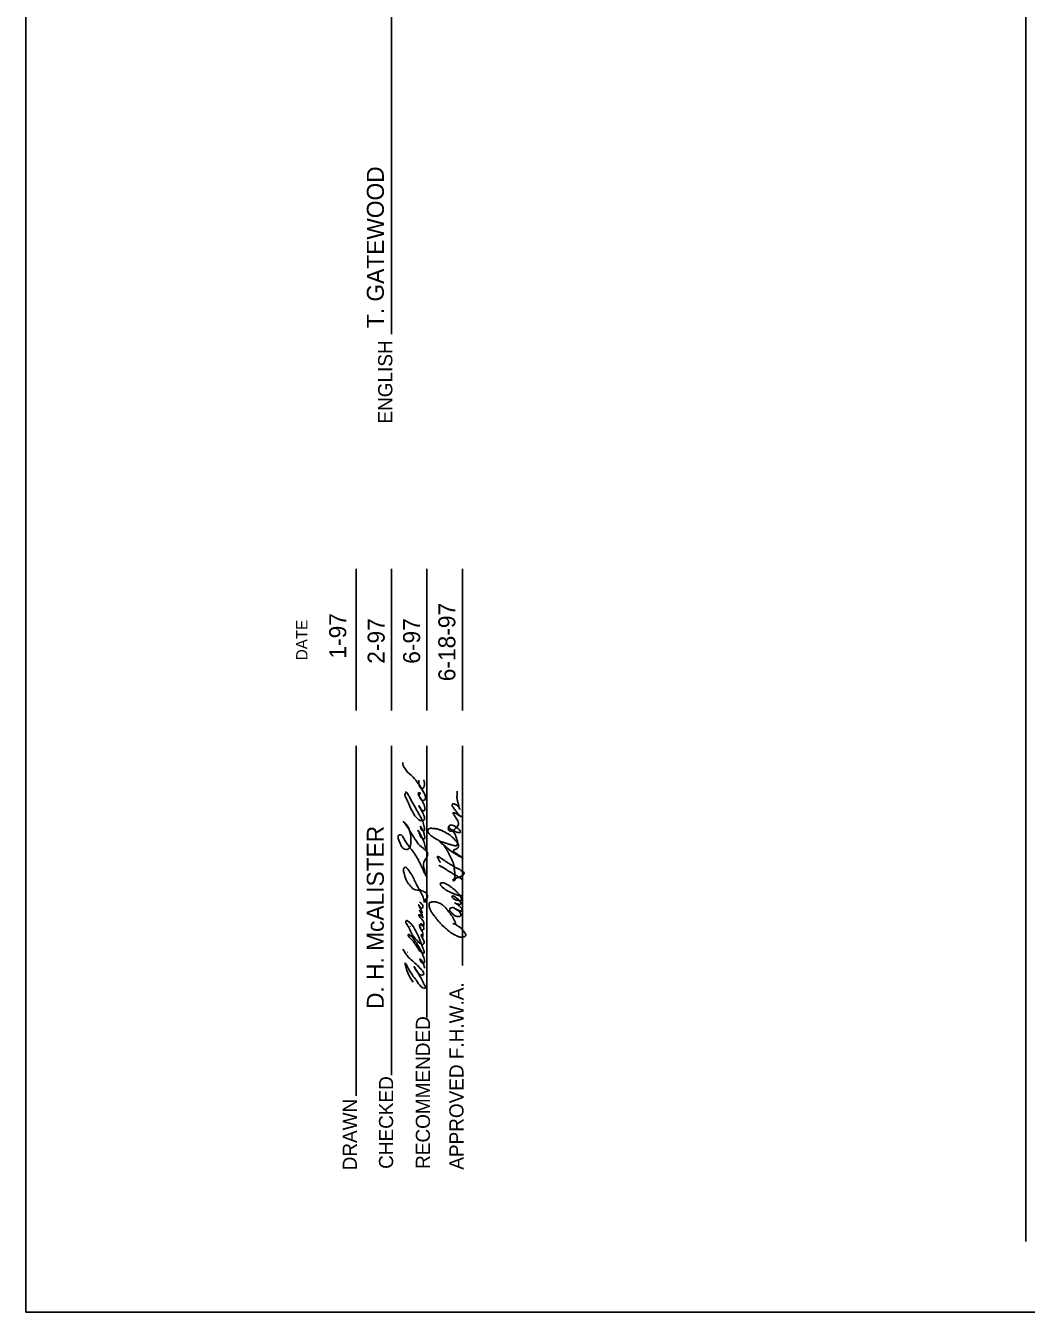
# Model space of a CAD drawing. Extents: x 1000 to 1036.4, y 1000 to 1022.
# Drawn here: x 1000 to 1007.06, y 1000 to 1009.08 of the extents above; entities that cross this region are included whole.
import ezdxf

# ---------------------------------------------------------------- set-up
doc = ezdxf.new("R2010")
doc.units = 0
for name, color, linetype in [('Level 1', 7, 'Continuous'), ('Level 10', 7, 'Continuous'), ('Level 15', 7, 'Continuous')]:
    doc.layers.add(name, color=color, linetype=linetype)

msp = doc.modelspace()

# ---------------------------------------------------------------- linework, layer by layer
at = {"layer": 'Level 1'}
msp.add_line((1007.0575, 1000.5), (1007.0575, 1021.5), dxfattribs=at)
msp.add_lwpolyline([(1000, 1000), (1036, 1000), (1036, 1022), (1000, 1022), (1000, 1000)], dxfattribs=at)
at = {"layer": 'Level 10'}
for p, q in [((1002.5808, 1006.9031), (1002.5808, 1009.2688)), ((1002.3308, 1004.248), (1002.3308, 1005.248)), ((1002.5808, 1004.248), (1002.5808, 1005.248)), ((1002.8308, 1004.248), (1002.8308, 1005.248)), ((1003.0808, 1004.248), (1003.0808, 1005.248)), ((1002.3308, 1001.528), (1002.3308, 1003.998)), ((1002.5808, 1001.6725), (1002.5808, 1003.998)), ((1002.8308, 1002.0813), (1002.8308, 1003.998)), ((1003.0808, 1002.448), (1003.0808, 1003.998))]:
    msp.add_line(p, q, dxfattribs=at)
for centre, radius, start, end in [((1003.0278, 1003.45), 0.0261, 315.21512, 23.52301), ((1003.0019, 1003.4156), 0.0203, 139.80094, 313.57063), ((1002.9203, 1003.3151), 0.1235, 9.74633, 52.36177), ((1002.9413, 1003.505), 0.1281, 305.58803, 325.04352), ((1003.0053, 1003.3161), 0.0418, 332.34315, 28.42224), ((1002.9446, 1003.16), 0.0716, 14.31691, 33.49841), ((1003.0107, 1002.8376), 0.0191, 72.68452, 109.45048)]:
    msp.add_arc(centre, radius, start, end, dxfattribs=at)
for points in [[(1002.8233, 1003.2712), (1002.7955, 1003.3532), (1002.768, 1003.4018), (1002.7802, 1003.3732), (1002.796, 1003.346), (1002.8123, 1003.3403), (1002.812, 1003.3737), (1002.7933, 1003.4177), (1002.7848, 1003.4305), (1002.7875, 1003.4145), (1002.7995, 1003.3997), (1002.811, 1003.3982), (1002.8135, 1003.4145), (1002.8048, 1003.4538), (1002.7647, 1003.5333), (1002.7608, 1003.5398), (1002.7085, 1003.6362), (1002.694, 1003.6607), (1002.6862, 1003.6678), (1002.6768, 1003.6593), (1002.684, 1003.6278), (1002.7303, 1003.5288), (1002.7658, 1003.4833), (1002.7842, 1003.4712), (1002.7985, 1003.4697), (1002.811, 1003.4755), (1002.811, 1003.5005), (1002.7937, 1003.5415), (1002.7743, 1003.5763), (1002.7938, 1003.5453), (1002.8113, 1003.5398), (1002.8155, 1003.5492), (1002.8063, 1003.5908), (1002.7898, 1003.6223), (1002.7712, 1003.6515), (1002.7713, 1003.6652), (1002.7843, 1003.6647), (1002.7772, 1003.6528), (1002.7827, 1003.6302), (1002.7885, 1003.6197), (1002.8083, 1003.6118), (1002.8197, 1003.627), (1002.8153, 1003.6545), (1002.7887, 1003.7048), (1002.7112, 1003.7975), (1002.7073, 1003.8007), (1002.6708, 1003.844), (1002.6617, 1003.8648), (1002.6608, 1003.8797)], [(1002.7732, 1003.7557), (1002.7822, 1003.7067), (1002.7925, 1003.6972), (1002.8043, 1003.6982), (1002.812, 1003.7128), (1002.8095, 1003.7567)], [(1003.0517, 1003.4603), (1003.046, 1003.473), (1003.0413, 1003.4802), (1003.0373, 1003.4865), (1003.033, 1003.4933), (1003.0277, 1003.502), (1003.0223, 1003.509), (1003.0173, 1003.5155), (1003.0158, 1003.5245), (1003.0252, 1003.5248), (1003.0342, 1003.5212), (1003.041, 1003.5172), (1003.0488, 1003.5127), (1003.0593, 1003.5063), (1003.0665, 1003.5022), (1003.073, 1003.4982), (1003.0665, 1003.5043), (1003.06, 1003.5093), (1003.0525, 1003.517), (1003.0432, 1003.5282), (1003.0367, 1003.536), (1003.0295, 1003.545), (1003.0237, 1003.5528), (1003.0162, 1003.5645), (1003.0115, 1003.5705), (1003.0093, 1003.579), (1003.0112, 1003.5867), (1003.019, 1003.5887), (1003.028, 1003.587), (1003.0382, 1003.5803), (1003.0445, 1003.5758), (1003.0543, 1003.5688), (1003.0593, 1003.56), (1003.0637, 1003.5507), (1003.0582, 1003.56), (1003.0557, 1003.5685), (1003.0543, 1003.5788), (1003.0525, 1003.5883), (1003.05, 1003.5977), (1003.0472, 1003.6075), (1003.0442, 1003.6158), (1003.0432, 1003.627), (1003.0428, 1003.6347), (1003.0432, 1003.6448), (1003.0438, 1003.6677), (1003.0438, 1003.6777)], [(1002.8253, 1003.0773), (1002.7823, 1003.1678), (1002.736, 1003.2477), (1002.6737, 1003.3333), (1002.6377, 1003.3698), (1002.63, 1003.365), (1002.6287, 1003.3433), (1002.6462, 1003.298), (1002.659, 1003.2777), (1002.6723, 1003.2683), (1002.6923, 1003.2667), (1002.706, 1003.2752), (1002.7178, 1003.3223), (1002.7172, 1003.3593), (1002.7062, 1003.4042), (1002.7047, 1003.4103), (1002.6885, 1003.4398), (1002.6643, 1003.4628), (1002.6763, 1003.4472), (1002.7318, 1003.3622), (1002.7912, 1003.2863), (1002.8362, 1003.2317), (1002.8268, 1003.2067), (1002.8095, 1003.1763), (1002.8133, 1003.1233), (1002.825, 1003.075)], [(1003.0043, 1003.1995), (1003.0022, 1003.2037), (1002.9983, 1003.2113), (1002.9947, 1003.2182), (1002.9907, 1003.2258), (1002.9872, 1003.233), (1002.9822, 1003.2433), (1002.9775, 1003.2522), (1002.9725, 1003.2605), (1002.9688, 1003.2678), (1002.9648, 1003.2743), (1002.9595, 1003.2823), (1002.9545, 1003.2898), (1002.9473, 1003.2988), (1002.9405, 1003.3067), (1002.9353, 1003.3123), (1002.9297, 1003.3173), (1002.9232, 1003.3222), (1002.929, 1003.314), (1002.9365, 1003.3067), (1002.944, 1003.3012), (1002.9537, 1003.2942), (1002.9598, 1003.2895), (1002.9673, 1003.2833), (1002.9747, 1003.2773), (1002.9825, 1003.2702), (1002.9897, 1003.2642), (1002.9983, 1003.2577), (1003.0047, 1003.253), (1003.0123, 1003.248), (1003.0192, 1003.2435), (1003.027, 1003.2378), (1003.0353, 1003.2325), (1003.0447, 1003.2277), (1003.0537, 1003.222), (1003.063, 1003.2173), (1003.0705, 1003.2138), (1003.0783, 1003.2102), (1003.0863, 1003.2055), (1003.0792, 1003.2105), (1003.0712, 1003.2153), (1003.0627, 1003.2213), (1003.055, 1003.2263), (1003.0457, 1003.2328), (1003.0382, 1003.2372), (1003.031, 1003.2428), (1003.0235, 1003.248), (1003.0173, 1003.2547), (1003.0195, 1003.2625), (1003.0267, 1003.2655), (1003.0347, 1003.269), (1003.044, 1003.2742), (1003.0508, 1003.2802), (1003.0537, 1003.2872), (1003.054, 1003.2957), (1003.0508, 1003.3067), (1003.0428, 1003.3185), (1003.0378, 1003.3248), (1003.0307, 1003.3327), (1003.0257, 1003.3383), (1003.0192, 1003.3447), (1003.013, 1003.3508), (1003.0067, 1003.3565), (1003.0005, 1003.3615), (1002.9868, 1003.3717), (1002.9788, 1003.377), (1002.97, 1003.3825), (1002.9627, 1003.3865), (1002.9545, 1003.3905), (1002.9433, 1003.396), (1002.9365, 1003.3993), (1002.9287, 1003.4027), (1002.9203, 1003.4058), (1002.911, 1003.4092), (1002.902, 1003.4115), (1002.892, 1003.4128), (1002.8818, 1003.414), (1002.8725, 1003.415), (1002.8632, 1003.4157), (1002.8557, 1003.4157), (1002.8453, 1003.4127), (1002.8388, 1003.406), (1002.838, 1003.3975), (1002.8388, 1003.3892), (1002.8435, 1003.3805), (1002.8488, 1003.374), (1002.855, 1003.368), (1002.861, 1003.3635), (1002.8682, 1003.3578)], [(1002.9865, 1003.4278), (1002.9923, 1003.4157), (1002.995, 1003.4135), (1003.0052, 1003.4058), (1003.0117, 1003.4017), (1003.0192, 1003.3973), (1003.026, 1003.394), (1003.0343, 1003.3905), (1003.0422, 1003.3882), (1003.0497, 1003.3862), (1003.0598, 1003.3848), (1003.0677, 1003.3868), (1003.0648, 1003.3958), (1003.0602, 1003.4033), (1003.054, 1003.412), (1003.0478, 1003.4172), (1003.0403, 1003.4235), (1003.031, 1003.429), (1003.0228, 1003.4333), (1003.0148, 1003.436), (1003.007, 1003.4383), (1002.9983, 1003.439), (1002.9905, 1003.4357), (1002.9862, 1003.4283)], [(1002.8682, 1003.3578), (1002.8747, 1003.3535), (1002.8815, 1003.3488), (1002.8898, 1003.344), (1002.897, 1003.34), (1002.9067, 1003.3338), (1002.9175, 1003.3285), (1002.9278, 1003.3238), (1002.9405, 1003.319), (1002.9502, 1003.3157), (1002.958, 1003.313), (1002.966, 1003.3107), (1002.9753, 1003.3075), (1002.9828, 1003.3045), (1002.9915, 1003.3018), (1003.0027, 1003.2993), (1003.013, 1003.296), (1003.0213, 1003.294), (1003.0295, 1003.2927), (1003.0385, 1003.2927), (1003.0423, 1003.2967)], [(1002.9267, 1003.1737), (1002.9217, 1003.1817), (1002.9178, 1003.1883), (1002.9142, 1003.1955), (1002.9102, 1003.2022), (1002.9052, 1003.209), (1002.9045, 1003.2177), (1002.9145, 1003.2153), (1002.9257, 1003.2082), (1002.9332, 1003.2035), (1002.94, 1003.1985), (1002.948, 1003.1933), (1002.9548, 1003.1887), (1002.9648, 1003.1808), (1002.9763, 1003.1738), (1002.9875, 1003.1667), (1002.9983, 1003.1597), (1003.0062, 1003.1548), (1003.0142, 1003.1502), (1003.022, 1003.1448), (1003.0345, 1003.1377), (1003.0413, 1003.1343), (1003.0487, 1003.131), (1003.0583, 1003.1265), (1003.0658, 1003.1222), (1003.0752, 1003.1155), (1003.083, 1003.1113), (1003.0917, 1003.105), (1003.0928, 1003.0955), (1003.0877, 1003.0872), (1003.0812, 1003.0808), (1003.0737, 1003.0775), (1003.0665, 1003.0748), (1003.0578, 1003.0718), (1003.0485, 1003.0685), (1003.041, 1003.0662), (1003.032, 1003.0632), (1003.0238, 1003.0598), (1003.0152, 1003.0548), (1003.0155, 1003.047), (1003.0238, 1003.046), (1003.0292, 1003.0543), (1003.0292, 1003.0638), (1003.0285, 1003.0758), (1003.0277, 1003.0873), (1003.0273, 1003.0987), (1003.0267, 1003.1072), (1003.026, 1003.1148), (1003.0248, 1003.123), (1003.0238, 1003.1313), (1003.023, 1003.1408), (1003.022, 1003.1502), (1003.0198, 1003.1595), (1003.0177, 1003.1667), (1003.0152, 1003.175), (1003.014, 1003.1777)], [(1002.812, 1002.8927), (1002.8043, 1002.9287), (1002.788, 1002.9623), (1002.7457, 1003.0433), (1002.7033, 1003.1177), (1002.6733, 1003.1403), (1002.6653, 1003.1213), (1002.6695, 1003.0997), (1002.684, 1003.0512), (1002.7073, 1003.0163), (1002.7387, 1002.9862), (1002.7872, 1002.9765), (1002.8198, 1002.962), (1002.8348, 1002.93), (1002.828, 1002.922), (1002.8238, 1002.918), (1002.8175, 1002.8922)], [(1002.9142, 1003.1565), (1002.9225, 1003.1512), (1002.9307, 1003.1467), (1002.9383, 1003.1423), (1002.9452, 1003.1388), (1002.9527, 1003.1338), (1002.9595, 1003.1292), (1002.967, 1003.1242), (1002.9748, 1003.1193), (1002.9832, 1003.114), (1002.9903, 1003.1097), (1002.9978, 1003.1052), (1003.0058, 1003.1012), (1003.0123, 1003.0972), (1003.0205, 1003.0923), (1003.0277, 1003.0883), (1003.0353, 1003.0837), (1003.0425, 1003.0802), (1003.0493, 1003.0752), (1003.0587, 1003.0688), (1003.068, 1003.0633), (1003.0745, 1003.059), (1003.0817, 1003.0533)], [(1003.0325, 1002.8475), (1003.0338, 1002.847), (1003.042, 1002.843), (1003.0517, 1002.8383), (1003.0593, 1002.835), (1003.0678, 1002.8322), (1003.0772, 1002.8318), (1003.0802, 1002.8388), (1003.0762, 1002.848), (1003.0712, 1002.8557), (1003.0658, 1002.861), (1003.059, 1002.8675), (1003.0497, 1002.8748), (1003.042, 1002.88), (1003.0352, 1002.885), (1003.0277, 1002.8897), (1003.0358, 1002.884), (1003.0453, 1002.8817), (1003.0557, 1002.8793), (1003.065, 1002.8785), (1003.0715, 1002.883), (1003.0708, 1002.8913), (1003.0665, 1002.9), (1003.061, 1002.9058), (1003.0538, 1002.9135), (1003.0453, 1002.92), (1003.036, 1002.9273), (1003.0283, 1002.9325), (1003.0208, 1002.9372), (1003.0133, 1002.9392), (1003.0078, 1002.9335), (1003.013, 1002.9247), (1003.0202, 1002.9187), (1003.0292, 1002.913), (1003.0377, 1002.9095), (1003.046, 1002.9082), (1003.0535, 1002.9072), (1003.0625, 1002.9068), (1003.0718, 1002.9075), (1003.0752, 1002.9148), (1003.0743, 1002.9225), (1003.0708, 1002.9307), (1003.0658, 1002.938), (1003.0612, 1002.9438), (1003.0547, 1002.9522), (1003.046, 1002.9613), (1003.0403, 1002.9677), (1003.0335, 1002.9745), (1003.027, 1002.9815), (1003.0198, 1002.9872), (1003.0133, 1002.992), (1003.0058, 1002.998), (1002.9978, 1003.0037), (1002.9897, 1003.0102), (1002.982, 1003.0152), (1002.9738, 1003.0202), (1002.9648, 1003.024), (1002.9543, 1003.0283), (1002.9432, 1003.0307), (1002.935, 1003.0308), (1002.9263, 1003.0285), (1002.9257, 1003.0197), (1002.9303, 1003.01), (1002.9357, 1003.0042), (1002.9415, 1002.9988), (1002.9487, 1002.993), (1002.9555, 1002.988), (1002.9652, 1002.981), (1002.9767, 1002.9738), (1002.9848, 1002.9695), (1002.9943, 1002.9652), (1003.0028, 1002.9613), (1003.0115, 1002.9577), (1003.0183, 1002.9543), (1003.028, 1002.9502), (1003.0352, 1002.9475), (1003.0428, 1002.9455), (1003.0507, 1002.9432), (1003.0597, 1002.9415), (1003.0687, 1002.9407), (1003.0777, 1002.9403), (1003.0862, 1002.9417)], [(1002.8167, 1002.4283), (1002.7983, 1002.4753), (1002.7862, 1002.4915), (1002.7823, 1002.4938), (1002.8048, 1002.4625), (1002.8128, 1002.4675), (1002.813, 1002.4853), (1002.789, 1002.5527), (1002.7447, 1002.624), (1002.7048, 1002.6655), (1002.7005, 1002.6668), (1002.699, 1002.6587), (1002.7072, 1002.6462), (1002.7695, 1002.5663), (1002.7928, 1002.5395), (1002.8093, 1002.5353), (1002.804, 1002.5663), (1002.802, 1002.572), (1002.7728, 1002.6468), (1002.7352, 1002.7202), (1002.6932, 1002.7627), (1002.6868, 1002.7643), (1002.682, 1002.7582), (1002.688, 1002.7408), (1002.7293, 1002.6625), (1002.7737, 1002.6108), (1002.7977, 1002.5968), (1002.8055, 1002.598), (1002.8095, 1002.6017), (1002.8027, 1002.6368), (1002.7895, 1002.6647), (1002.7897, 1002.6605), (1002.7988, 1002.65), (1002.8027, 1002.6622), (1002.789, 1002.7042), (1002.7782, 1002.7357), (1002.7972, 1002.6968), (1002.8067, 1002.701), (1002.8023, 1002.7285), (1002.795, 1002.7383), (1002.787, 1002.7423), (1002.8027, 1002.7268), (1002.8082, 1002.7513), (1002.7762, 1002.7963), (1002.7732, 1002.8048), (1002.7822, 1002.806), (1002.8025, 1002.7845), (1002.794, 1002.8098), (1002.7922, 1002.8145), (1002.7785, 1002.8348), (1002.7962, 1002.82), (1002.7875, 1002.8432), (1002.7727, 1002.8763), (1002.785, 1002.8547), (1002.7968, 1002.851), (1002.8023, 1002.8592), (1002.7937, 1002.8823), (1002.778, 1002.8973)], [(1003.014, 1002.7452), (1003.0167, 1002.7442), (1003.0247, 1002.7402), (1003.0352, 1002.7358), (1003.042, 1002.7308), (1003.05, 1002.7263), (1003.0582, 1002.7213), (1003.066, 1002.7157), (1003.0733, 1002.7092), (1003.0793, 1002.7035), (1003.0847, 1002.697), (1003.0908, 1002.6897), (1003.0967, 1002.6813), (1003.1013, 1002.6742), (1003.1045, 1002.6665), (1003.1038, 1002.6577), (1003.0973, 1002.6513), (1003.089, 1002.6487), (1003.0805, 1002.648), (1003.0718, 1002.648), (1003.0643, 1002.6483), (1003.0553, 1002.6508), (1003.046, 1002.6542), (1003.0383, 1002.6575), (1003.0247, 1002.6647), (1003.0175, 1002.6687), (1003.0085, 1002.6737), (1003.0013, 1002.6782), (1002.9935, 1002.6845), (1002.9863, 1002.6903), (1002.9773, 1002.6963), (1002.968, 1002.7057), (1002.9612, 1002.7115), (1002.9525, 1002.7188), (1002.946, 1002.7243), (1002.9392, 1002.7307), (1002.9335, 1002.738), (1002.9252, 1002.7465), (1002.919, 1002.7533), (1002.9112, 1002.7612), (1002.9063, 1002.7677), (1002.8987, 1002.7762), (1002.8928, 1002.7842), (1002.8882, 1002.7907), (1002.881, 1002.7992), (1002.8747, 1002.8075), (1002.8687, 1002.8163), (1002.8635, 1002.8247), (1002.8588, 1002.8333), (1002.8542, 1002.8435), (1002.8502, 1002.853), (1002.848, 1002.8598), (1002.8468, 1002.8703), (1002.8462, 1002.8782), (1002.8477, 1002.8875), (1002.853, 1002.8932), (1002.8605, 1002.8955), (1002.8692, 1002.8978), (1002.8785, 1002.8978), (1002.8865, 1002.8978), (1002.899, 1002.8952), (1002.9065, 1002.893), (1002.9195, 1002.8877), (1002.9328, 1002.8808), (1002.9397, 1002.8765), (1002.953, 1002.865), (1002.9568, 1002.8617), (1002.9633, 1002.854), (1002.968, 1002.8472), (1002.973, 1002.8408), (1002.9785, 1002.8347), (1002.9838, 1002.8267), (1002.9912, 1002.8185), (1002.9963, 1002.8108), (1003.0022, 1002.8038), (1003.0105, 1002.7938), (1003.0133, 1002.7897), (1003.0172, 1002.7818), (1003.0218, 1002.7728), (1003.0252, 1002.7642), (1003.0283, 1002.7582), (1003.0317, 1002.7477), (1003.0327, 1002.7388), (1003.0328, 1002.7363)], [(1003.0047, 1002.8557), (1002.9973, 1002.8535), (1002.9932, 1002.8487), (1002.9907, 1002.841), (1002.9935, 1002.8318), (1002.9987, 1002.8258), (1003.0058, 1002.8183), (1003.013, 1002.811), (1003.0195, 1002.806), (1003.0255, 1002.8012), (1003.0338, 1002.7965), (1003.0417, 1002.7942), (1003.0565, 1002.793), (1003.0658, 1002.795), (1003.0705, 1002.8028), (1003.069, 1002.8118), (1003.0662, 1002.8193), (1003.0608, 1002.8267), (1003.0537, 1002.8335), (1003.0468, 1002.8385), (1003.0392, 1002.8435), (1003.0313, 1002.8485), (1003.0217, 1002.8537), (1003.0165, 1002.8558)], [(1002.7333, 1002.33), (1002.6958, 1002.3957), (1002.677, 1002.4642), (1002.7138, 1002.402), (1002.7655, 1002.3292), (1002.8027, 1002.29), (1002.8193, 1002.287), (1002.8143, 1002.3092), (1002.7795, 1002.375), (1002.7397, 1002.4398), (1002.7635, 1002.3993), (1002.7945, 1002.3797), (1002.8072, 1002.3837), (1002.7988, 1002.4098), (1002.7763, 1002.4358), (1002.7727, 1002.4398), (1002.7018, 1002.5048), (1002.6603, 1002.5627)]]:
    msp.add_spline(points, degree=3, dxfattribs=at)

# ---------------------------------------------------------------- texts
for s, height, rotation, p in [('ENGLISH', 0.1, 90, (1002.5868, 1006.2726)), ('1-97', 0.12, 90, (1002.2615, 1004.6137)), ('6-18-97', 0.12, 90, (1003.0315, 1004.4538)), ('DATE', 0.08, 90, (1001.988, 1004.6022)), ('2-97', 0.12, 90, (1002.5327, 1004.5772)), ('6-97', 0.12, 90, (1002.7827, 1004.5772)), ('.', 0.0475, 269.99986, (1002.6777, 1003.6845)), (' D. H. McALISTER', 0.12, 90, (1002.5267, 1002.0958)), ('.', 0.0475, 269.99986, (1002.7818, 1002.9943)), ('.', 0.0476, 269.99986, (1002.709, 1002.7312)), ('.', 0.0475, 269.99986, (1002.6908, 1002.5507)), ('APPROVED F.H.W.A.', 0.1, 90, (1003.0892, 1001.0062)), ('RECOMMENDED', 0.1, 90, (1002.8523, 1001.0123)), ('CHECKED', 0.1, 90, (1002.5925, 1001.0123)), ('DRAWN', 0.1, 90, (1002.3368, 1001.0018))]:
    msp.add_text(s, height=height, rotation=rotation, dxfattribs=at).set_placement(p)
at = {"layer": 'Level 15'}
msp.add_text('T. GATEWOOD', height=0.12, rotation=90, dxfattribs=at).set_placement((1002.527, 1006.9464))

doc.saveas('drawing.dxf')
